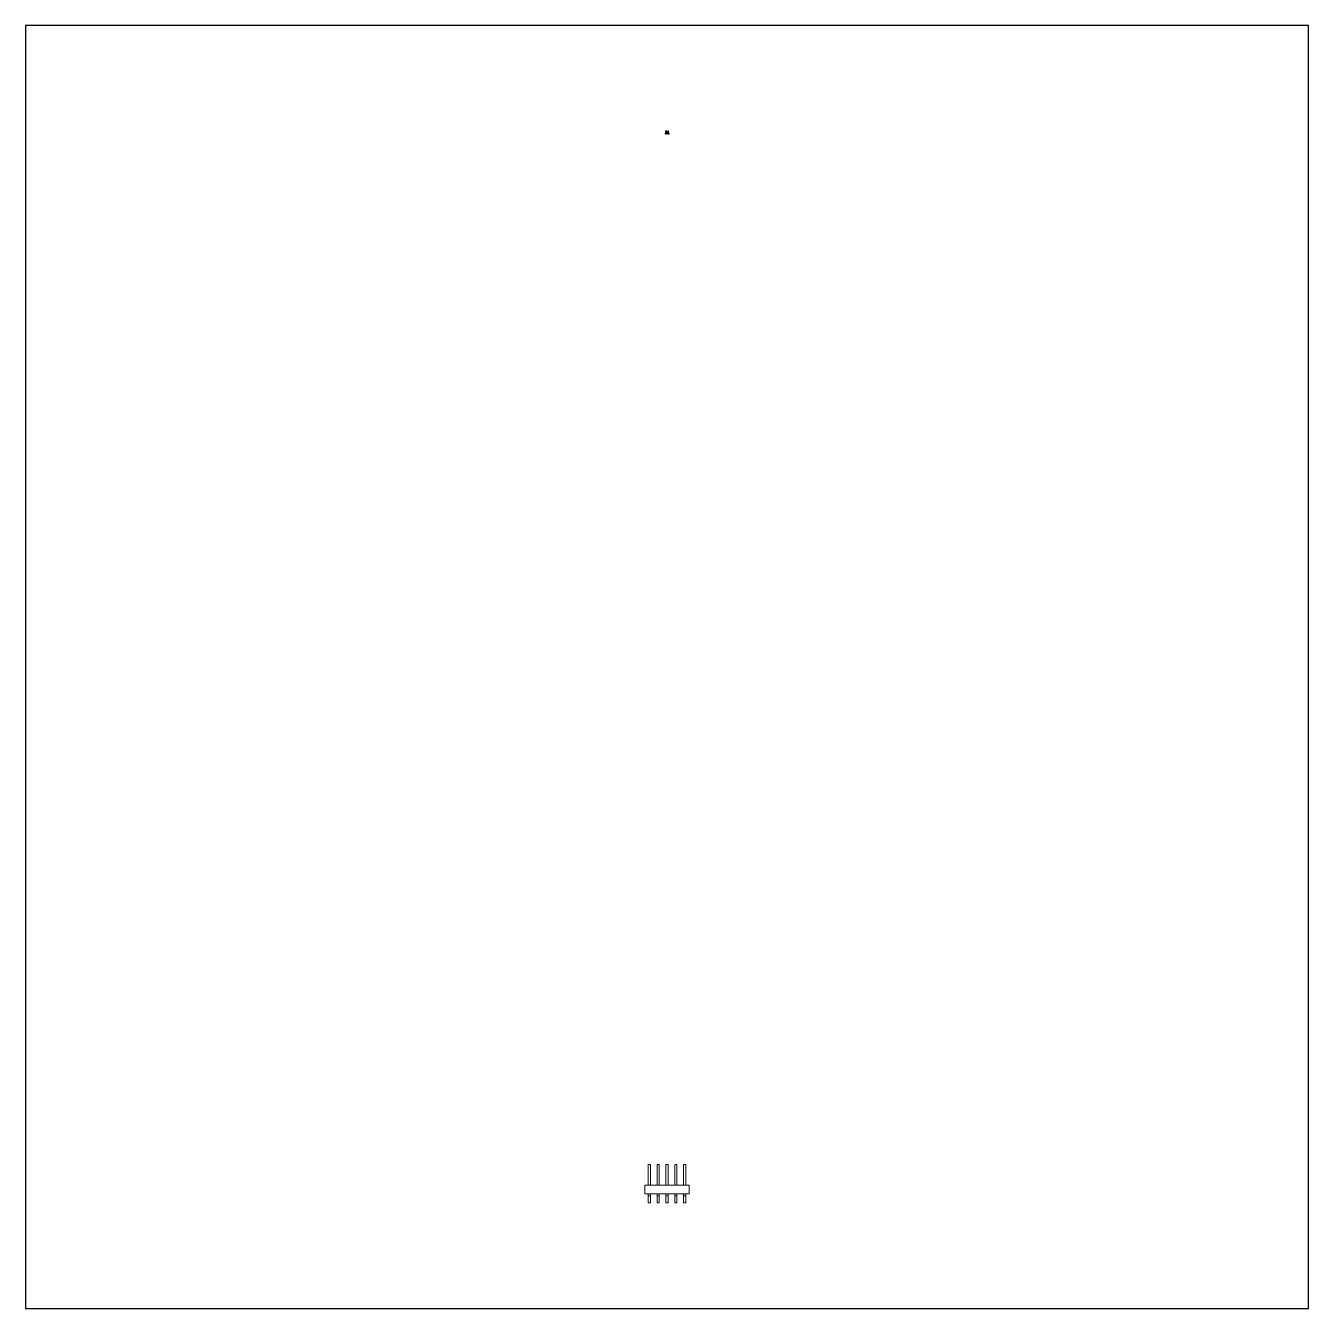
# Model space of a CAD drawing. Header units: centimetres. Extents: x -29 to 8, y -33.4 to 3.6.
import ezdxf

# ---------------------------------------------------------------- set-up
doc = ezdxf.new("R2010")
doc.units = ezdxf.units.CM
doc.header["$MEASUREMENT"] = 0
doc.layers.add('Layer 1', color=7, linetype='Continuous')

msp = doc.modelspace()

# ---------------------------------------------------------------- linework, layer by layer
at = {"layer": 'Layer 1', "color": 7}
msp.add_lwpolyline([(-29, -33.35), (8, -33.35), (8, 3.65), (-29, 3.65), (-29, -33.35)], close=True, dxfattribs=at)
at = {"layer": 'Layer 1', "color": 7, "lineweight": 20}
for points in [[(-11.04, -29.79698), (-10.976, -29.79698), (-10.976, -29.19698), (-11.04, -29.19698), (-11.04, -29.79698)], [(-10.786, -29.79698), (-10.722, -29.79698), (-10.722, -29.19698), (-10.786, -29.19698), (-10.786, -29.79698)], [(-10.532, -29.79698), (-10.468, -29.79698), (-10.468, -29.19698), (-10.532, -29.19698), (-10.532, -29.79698)], [(-10.278, -29.79698), (-10.214, -29.79698), (-10.214, -29.19698), (-10.278, -29.19698), (-10.278, -29.79698)], [(-10.024, -29.79698), (-9.96, -29.79698), (-9.96, -29.19698), (-10.024, -29.19698), (-10.024, -29.79698)], [(-11.135, -30.05098), (-9.865, -30.05098), (-9.865, -29.79698), (-11.135, -29.79698), (-11.135, -30.05098)], [(-11.04, -30.10198), (-10.976, -30.10198), (-10.976, -30.05098), (-11.04, -30.05098), (-11.04, -30.10198)], [(-11.04, -30.30498), (-10.976, -30.30498), (-10.976, -30.10198), (-11.04, -30.10198), (-11.04, -30.30498)], [(-10.786, -30.10198), (-10.722, -30.10198), (-10.722, -30.05098), (-10.786, -30.05098), (-10.786, -30.10198)], [(-10.786, -30.30498), (-10.722, -30.30498), (-10.722, -30.10198), (-10.786, -30.10198), (-10.786, -30.30498)], [(-10.532, -30.10198), (-10.468, -30.10198), (-10.468, -30.05098), (-10.532, -30.05098), (-10.532, -30.10198)], [(-10.532, -30.30498), (-10.468, -30.30498), (-10.468, -30.10198), (-10.532, -30.10198), (-10.532, -30.30498)], [(-10.278, -30.10198), (-10.214, -30.10198), (-10.214, -30.05098), (-10.278, -30.05098), (-10.278, -30.10198)], [(-10.278, -30.30498), (-10.214, -30.30498), (-10.214, -30.10198), (-10.278, -30.10198), (-10.278, -30.30498)], [(-10.024, -30.10198), (-9.96, -30.10198), (-9.96, -30.05098), (-10.024, -30.05098), (-10.024, -30.10198)], [(-10.024, -30.30498), (-9.96, -30.30498), (-9.96, -30.10198), (-10.024, -30.10198), (-10.024, -30.30498)]]:
    msp.add_lwpolyline(points, close=True, dxfattribs=at)
at = {"layer": 'Layer 1', "color": 250}
for points, knots in [([(-10.55251, 0.53572), (-10.55251, 0.53572), (-10.55251, 0.55242), (-10.55251, 0.55242), (-10.55251, 0.55242), (-10.54971, 0.54955), (-10.54673, 0.54737), (-10.54355, 0.54587), (-10.54355, 0.54587), (-10.54038, 0.54437), (-10.53718, 0.54362), (-10.53394, 0.54362), (-10.53394, 0.54362), (-10.53018, 0.54362), (-10.52741, 0.54457), (-10.52564, 0.54645), (-10.52564, 0.54645), (-10.52389, 0.54833), (-10.52301, 0.55135), (-10.52301, 0.5555), (-10.52301, 0.5555), (-10.52301, 0.5555), (-10.52301, 0.59231), (-10.52301, 0.59231), (-10.52301, 0.59231), (-10.52301, 0.59231), (-10.54064, 0.59231), (-10.54064, 0.59231), (-10.54064, 0.59231), (-10.54064, 0.59231), (-10.54064, 0.60501), (-10.54064, 0.60501), (-10.54064, 0.60501), (-10.54064, 0.60501), (-10.50861, 0.60501), (-10.50861, 0.60501), (-10.50861, 0.60501), (-10.50861, 0.60501), (-10.50861, 0.5555), (-10.50861, 0.5555), (-10.50861, 0.5555), (-10.50861, 0.5466), (-10.51048, 0.54025), (-10.51419, 0.53642), (-10.51419, 0.53642), (-10.51793, 0.5326), (-10.52408, 0.53068), (-10.53264, 0.53068), (-10.53264, 0.53068), (-10.53573, 0.53068), (-10.53896, 0.5311), (-10.54233, 0.53195), (-10.54233, 0.53195), (-10.5457, 0.5328), (-10.5491, 0.53405), (-10.55251, 0.53572)], [0, 0, 0, 0, 0.07142857, 0.07142857, 0.07142857, 0.07142857, 0.14285714, 0.14285714, 0.14285714, 0.14285714, 0.21428571, 0.21428571, 0.21428571, 0.21428571, 0.28571429, 0.28571429, 0.28571429, 0.28571429, 0.35714286, 0.35714286, 0.35714286, 0.35714286, 0.42857143, 0.42857143, 0.42857143, 0.42857143, 0.5, 0.5, 0.5, 0.5, 0.57142857, 0.57142857, 0.57142857, 0.57142857, 0.64285714, 0.64285714, 0.64285714, 0.64285714, 0.71428571, 0.71428571, 0.71428571, 0.71428571, 0.78571429, 0.78571429, 0.78571429, 0.78571429, 0.85714286, 0.85714286, 0.85714286, 0.85714286, 0.92857143, 0.92857143, 0.92857143, 0.92857143, 1, 1, 1, 1]), ([(-10.48844, 0.5448), (-10.48844, 0.5448), (-10.47232, 0.5448), (-10.47232, 0.5448), (-10.47232, 0.5448), (-10.47232, 0.5448), (-10.47232, 0.59212), (-10.47232, 0.59212), (-10.47232, 0.59212), (-10.47232, 0.59212), (-10.4873, 0.58841), (-10.4873, 0.58841), (-10.4873, 0.58841), (-10.4873, 0.58841), (-10.4873, 0.60139), (-10.4873, 0.60139), (-10.4873, 0.60139), (-10.4873, 0.60139), (-10.47222, 0.60501), (-10.47222, 0.60501), (-10.47222, 0.60501), (-10.47222, 0.60501), (-10.4583, 0.60501), (-10.4583, 0.60501), (-10.4583, 0.60501), (-10.4583, 0.60501), (-10.4583, 0.5448), (-10.4583, 0.5448), (-10.4583, 0.5448), (-10.4583, 0.5448), (-10.44218, 0.5448), (-10.44218, 0.5448), (-10.44218, 0.5448), (-10.44218, 0.5448), (-10.44218, 0.5321), (-10.44218, 0.5321), (-10.44218, 0.5321), (-10.44218, 0.5321), (-10.48844, 0.5321), (-10.48844, 0.5321), (-10.48844, 0.5321), (-10.48844, 0.5321), (-10.48844, 0.5448), (-10.48844, 0.5448)], [0, 0, 0, 0, 0.09090909, 0.09090909, 0.09090909, 0.09090909, 0.18181818, 0.18181818, 0.18181818, 0.18181818, 0.27272727, 0.27272727, 0.27272727, 0.27272727, 0.36363636, 0.36363636, 0.36363636, 0.36363636, 0.45454545, 0.45454545, 0.45454545, 0.45454545, 0.54545455, 0.54545455, 0.54545455, 0.54545455, 0.63636364, 0.63636364, 0.63636364, 0.63636364, 0.72727273, 0.72727273, 0.72727273, 0.72727273, 0.81818182, 0.81818182, 0.81818182, 0.81818182, 0.90909091, 0.90909091, 0.90909091, 0.90909091, 1, 1, 1, 1])]:
    msp.add_open_spline(points, degree=3, knots=knots, dxfattribs=at)

doc.saveas('drawing.dxf')
